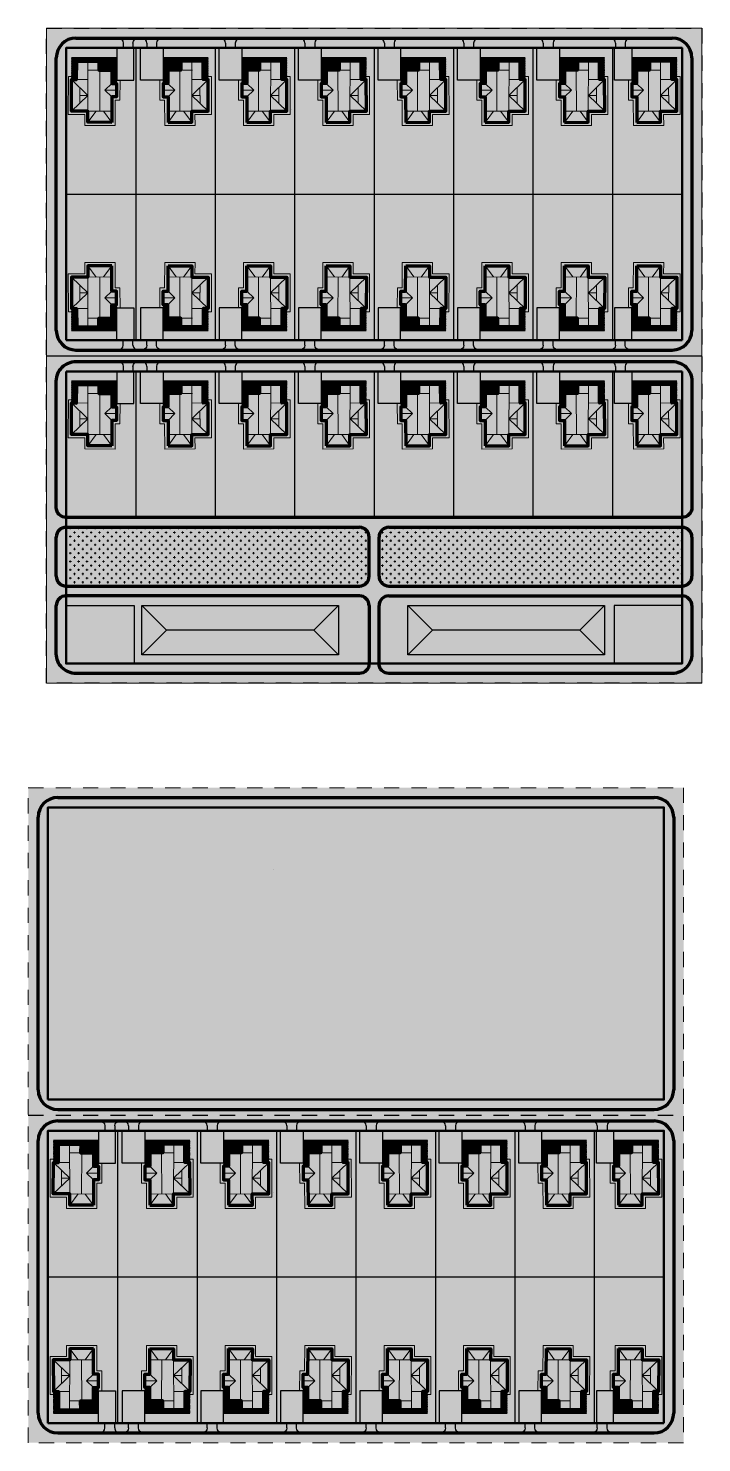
# Model space of a CAD drawing. Header units: millimetres. Extents: x 316796 to 1578935, y 255366 to 829766.
# Drawn here: x 971990 to 1138068, y 453808 to 802763 of the extents above; entities that cross this region are included whole.
import ezdxf

# ---------------------------------------------------------------- set-up
doc = ezdxf.new("R2010")
doc.units = ezdxf.units.MM
doc.linetypes.add('CONTINUA', pattern=[0])
doc.linetypes.add('JIS_02_0.7', pattern=[1.35, 0.75, -0.6])
doc.layers.add('dwgmodels.com', color=250, linetype='Continuous')
doc.layers.add('hatch', color=7, linetype='Continuous')
for name, color, linetype, lineweight in [('hatch2', 251, 'Continuous', 5), ('plan', 7, 'Continuous', 20), ('road', 7, 'Continuous', 35)]:
    doc.layers.add(name, color=color, linetype=linetype, lineweight=lineweight)
pattern_1 = [(0, (-44147072.1, -26776098.5), (1026.106055, 1026.106055), [513.053027, -1539.159082]), (90, (-44146815.6, -26776355), (-1026.106055, 1026.106055), [513.053027, -1539.159082])]
pattern_2 = [(0, (302240.929, 173382.312), (0, 5.643583302), [4.10442422, -1.539159082]), (90, (302240.929, 173382.312), (-5.643583302, 3e-16), [4.10442422, -1.539159082])]

# ---------------------------------------------------------------- blocks, each defined once
blk = doc.blocks.new('4a')
at = {"lineweight": 30}
h = blk.add_hatch(color=3, dxfattribs=at)
h.dxf.hatch_style = 1
h.set_gradient(color1=(127, 63, 0), color2=(255, 204, 153), rotation=174, centered=1, tint=1)
h.paths.add_polyline_path([(41698471, 622995), (41695000, 624041), (41693829, 620153), (41695267, 617558), (41692635, 616189), (41691383, 612034), (41694854, 610988)])
h.paths.add_polyline_path([(41702796, 624491), (41699555, 625468), (41698782, 622902), (41702009, 621930)])
h.paths.add_polyline_path([(41693799, 611306), (41691383, 612034), (41690401, 608773)])
h = blk.add_hatch(color=3, dxfattribs=at)
h.dxf.hatch_style = 1
h.set_gradient(color1=(127, 63, 0), color2=(255, 204, 153), rotation=174, centered=1, tint=1)
h.paths.add_polyline_path([(41702009, 621930), (41698471, 622995), (41694854, 610988), (41698325, 609943)])
h.paths.add_polyline_path([(41706037, 623515), (41702796, 624491), (41701151, 619138), (41704422, 618153)])
h.paths.add_polyline_path([(41705906, 617706), (41702802, 616104), (41701422, 611524), (41703132, 608495)])
h.paths.add_polyline_path([(41698325, 609943), (41695910, 610670), (41697343, 606682)])
h = blk.add_hatch(color=3, dxfattribs=at)
h.dxf.hatch_style = 1
h.set_gradient(color1=(127, 63, 0), color2=(255, 204, 153), rotation=200, centered=1, tint=1)
h.paths.add_polyline_path([(41695267, 617558), (41691796, 618604), (41691199, 616622), (41692635, 616189)])
h.paths.add_polyline_path([(41702115, 613824), (41699759, 614534), (41699732, 614520), (41701422, 611524)])
h.paths.add_polyline_path([(41699732, 614520), (41698325, 609943), (41703132, 608495)])
h.paths.add_polyline_path([(41695910, 610670), (41693799, 611306), (41690401, 608773), (41697343, 606682)])
h = blk.add_hatch(color=3, dxfattribs=at)
h.dxf.hatch_style = 1
h.set_gradient(color1=(127, 63, 0), color2=(255, 204, 153), rotation=200, centered=1, tint=1)
h.paths.add_polyline_path([(41705906, 617706), (41701151, 619138), (41699738, 614540), (41699759, 614534)])
h.paths.add_polyline_path([(41693829, 620153), (41692393, 620586), (41691796, 618604), (41695267, 617558)])
h.paths.add_polyline_path([(41702802, 616104), (41699759, 614534), (41702115, 613824)])
blk = doc.blocks.new('3a')
h = blk.add_hatch(color=253)
h.dxf.hatch_style = 1
h.paths.add_polyline_path([(55441706, 33815475), (55435706, 33815475, -0.4142136), (55437206, 33813975), (55437206, 33812475), (55440206, 33812475), (55440206, 33813975, -0.4142136)])
h.paths.add_polyline_path([(55442650, 33802630), (55442641, 33806690), (55446591, 33806699), (55446585, 33809379), (55455355, 33809398), (55455367, 33803798), (55456917, 33803802), (55456943, 33792182), (55451923, 33792171), (55451931, 33788766), (55442681, 33788745), (55442664, 33796490), (55441164, 33796486), (55441150, 33802629), (55435264, 33802629), (55435264, 33812475), (55442175, 33812475), (55442175, 33802629)])
h.paths.add_polyline_path([(55443670, 33805700), (55447620, 33805709), (55447614, 33808389), (55454384, 33808404), (55454396, 33802804), (55455946, 33802808), (55455968, 33793188), (55450948, 33793177), (55450956, 33789772), (55443706, 33789755), (55443688, 33797500), (55442188, 33797497), (55442179, 33801637), (55443679, 33801640)], flags=16)
h.paths.add_polyline_path([(55450964, 33797987), (55450986, 33797987), (55453441, 33800373), (55453452, 33795590), (55450964, 33797965)], flags=0)
at = {"lineweight": 30, "true_color": 0xf0f0f0}
h = blk.add_hatch(color=7, dxfattribs=at)
h.dxf.hatch_style = 1
h.paths.add_polyline_path([(55456917, 33803802), (55455367, 33803798), (55455355, 33809398), (55446585, 33809379), (55446591, 33806699), (55442641, 33806690), (55442650, 33802630), (55441150, 33802626), (55441164, 33796486), (55442664, 33796490), (55442681, 33788745), (55451931, 33788766), (55451923, 33792171), (55456943, 33792182)])
at = {"layer": 'hatch2'}
h = blk.add_hatch(dxfattribs=at)
h.set_pattern_fill('AR-HBONE', color=35, scale=1.5, angle=269.89152, style=0)
h.set_pattern_definition([(314.891519, (15728854.7, 21093657.18), (215.5257606, -0.40806626), [457.2, -152.4]), (44.891519, (15728962.26, 21093549.21), (215.5257606, -0.40806626), [457.2, -152.4])])
h.paths.add_polyline_path([(55447613, 33808386), (55454383, 33808401), (55454395, 33802801), (55455946, 33802805), (55455946, 33809472), (55442179, 33809475), (55442178, 33801634), (55443678, 33801637), (55443669, 33805697), (55447619, 33805706)])
for p, q in [((55437206, 33813975), (55437206, 33812475)), ((55440206, 33813975), (55440206, 33812475))]:
    blk.add_line(p, q)
at = {"lineweight": 0}
for p, q in [((55444515, 33807902), (55443665, 33807900)), ((55443665, 33807900), (55443670, 33805700)), ((55444515, 33807602), (55443665, 33807600)), ((55444516, 33807302), (55443666, 33807300)), ((55444517, 33807002), (55443667, 33807000)), ((55446617, 33806707), (55443667, 33806700)), ((55444515, 33807902), (55444520, 33805702)), ((55444817, 33806703), (55444820, 33805703)), ((55445117, 33806704), (55445120, 33805704)), ((55445417, 33806704), (55445420, 33805704)), ((55445717, 33806705), (55445720, 33805705)), ((55446017, 33806706), (55446020, 33805706)), ((55446317, 33806706), (55446320, 33805706)), ((55447614, 33808389), (55446614, 33808387)), ((55446614, 33808387), (55446617, 33806707))]:
    blk.add_line(p, q, dxfattribs=at)
at = {"color": 3, "lineweight": 30}
for p, q in [((55455952, 33799998), (55455953, 33799998)), ((55455957, 33797998), (55455957, 33797998)), ((55455961, 33795998), (55455962, 33795998))]:
    blk.add_line(p, q, dxfattribs=at)
blk.add_lwpolyline([(55442175, 33802629), (55435264, 33802629), (55435264, 33812475), (55442175, 33812475)], close=True)
at = {"lineweight": 0}
blk.add_lwpolyline([(55442681, 33788745), (55451931, 33788766), (55451923, 33792171), (55456943, 33792182), (55456917, 33803802), (55455367, 33803798), (55455355, 33809398), (55446585, 33809379), (55446591, 33806699), (55442641, 33806690), (55442650, 33802630), (55441150, 33802626), (55441164, 33796486), (55442664, 33796490)], close=True, dxfattribs=at)
at = {"lineweight": 70}
blk.add_lwpolyline([(55443706, 33789755), (55450956, 33789772), (55450948, 33793177), (55455968, 33793188), (55455946, 33802808), (55454396, 33802804), (55454384, 33808404), (55447614, 33808389), (55447620, 33805709), (55443670, 33805700), (55443679, 33801640), (55442179, 33801637), (55442188, 33797497), (55443688, 33797500), (55443706, 33789755)], dxfattribs=at)
for centre, start, end in [((55435706, 33813975), 0, 90), ((55441706, 33813975), 90, 180)]:
    blk.add_arc(centre, 1500, start, end)
at = {"layer": 'plan', "ltscale": 0.5}
for p, q in [((55443670, 33805700), (55451112, 33805717)), ((55447323, 33793168), (55447295, 33805708)), ((55450999, 33808397), (55450948, 33793177)), ((55443679, 33801640), (55445809, 33799575)), ((55455946, 33802808), (55450926, 33802797)), ((55450964, 33797965), (55455946, 33802808)), ((55453441, 33800373), (55453452, 33795590)), ((55442184, 33799567), (55445809, 33799575)), ((55443688, 33797500), (55445809, 33799575)), ((55453447, 33797992), (55450937, 33797987)), ((55450964, 33797965), (55455968, 33793188)), ((55443698, 33793160), (55450948, 33793177)), ((55443706, 33789755), (55446221, 33793166)), ((55450956, 33789772), (55448425, 33793171))]:
    blk.add_line(p, q, dxfattribs=at)
at = {"layer": 'road'}
for p, q in [((55442179, 33809475), (55455942, 33809475)), ((55454862, 33808402), (55454012, 33808403))]:
    blk.add_line(p, q, dxfattribs=at)
at = {"color": 3, "lineweight": 30, "rotation": 16.8915190156027}
blk.add_blockref('4a', (15728855, 21093660), dxfattribs=at)
blk = doc.blocks.new('7a')
h = blk.add_hatch(color=253)
h.dxf.hatch_style = 1
edge = h.paths.add_edge_path()
edge.add_line((55536744, 33815475), (55530744, 33815475))
edge.add_arc((55530744, 33813975), 1500, 0, 90, ccw=False)
edge.add_line((55532244, 33813975), (55532244, 33812475))
edge.add_line((55532244, 33812475), (55535244, 33812475))
edge.add_line((55535244, 33812475), (55535244, 33813975))
edge.add_arc((55536744, 33813975), 1500, 90, 180, ccw=False)
h.paths.add_polyline_path([(55537687, 33802630), (55537678, 33806690), (55541628, 33806699), (55541622, 33809379), (55550392, 33809398), (55550405, 33803798), (55551955, 33803802), (55551981, 33792182), (55546961, 33792171), (55546969, 33788766), (55537719, 33788745), (55537701, 33796490), (55536201, 33796486), (55536187, 33802629), (55532004, 33802629), (55532004, 33812475), (55537213, 33812475), (55537213, 33802629)])
h.paths.add_polyline_path([(55538707, 33805700), (55542657, 33805709), (55542651, 33808389), (55549421, 33808404), (55549434, 33802804), (55550984, 33802808), (55551006, 33793188), (55545986, 33793177), (55545993, 33789772), (55538743, 33789755), (55538726, 33797500), (55537226, 33797497), (55537217, 33801637), (55538717, 33801640)], flags=16)
h.paths.add_polyline_path([(55546002, 33797987), (55546024, 33797987), (55548479, 33800373), (55548490, 33795590), (55546002, 33797965)], flags=0)
at = {"lineweight": 30, "true_color": 0xf0f0f0}
h = blk.add_hatch(color=7, dxfattribs=at)
h.dxf.hatch_style = 1
h.paths.add_polyline_path([(55551955, 33803802), (55550405, 33803798), (55550392, 33809398), (55541622, 33809379), (55541628, 33806699), (55537678, 33806690), (55537687, 33802630), (55536187, 33802626), (55536201, 33796486), (55537701, 33796490), (55537719, 33788745), (55546969, 33788766), (55546961, 33792171), (55551981, 33792182)])
at = {"layer": 'hatch2'}
h = blk.add_hatch(dxfattribs=at)
h.set_pattern_fill('AR-HBONE', color=35, scale=1.5, angle=269.89152, style=0)
h.set_pattern_definition([(314.891519, (15823892.42, 21093657.18), (215.5257606, -0.40806626), [457.2, -152.4]), (44.891519, (15823999.98, 21093549.21), (215.5257606, -0.40806626), [457.2, -152.4])])
h.paths.add_polyline_path([(55542651, 33808386), (55549421, 33808401), (55549433, 33802801), (55550984, 33802805), (55550984, 33809472), (55537217, 33809475), (55537216, 33801634), (55538716, 33801637), (55538707, 33805697), (55542657, 33805706)])
for p, q in [((55532244, 33813975), (55532244, 33812475)), ((55535244, 33813975), (55535244, 33812475))]:
    blk.add_line(p, q)
at = {"lineweight": 0}
for p, q in [((55539553, 33807902), (55538703, 33807900)), ((55538703, 33807900), (55538707, 33805700)), ((55539553, 33807602), (55538703, 33807600)), ((55539554, 33807302), (55538704, 33807300)), ((55539555, 33807002), (55538705, 33807000)), ((55541655, 33806707), (55538705, 33806700)), ((55539553, 33807902), (55539557, 33805702)), ((55539855, 33806703), (55539857, 33805703)), ((55540155, 33806704), (55540157, 33805704)), ((55540455, 33806704), (55540457, 33805704)), ((55540755, 33806705), (55540757, 33805705)), ((55541055, 33806706), (55541057, 33805706)), ((55541355, 33806706), (55541357, 33805706)), ((55542651, 33808389), (55541651, 33808387)), ((55541651, 33808387), (55541655, 33806707))]:
    blk.add_line(p, q, dxfattribs=at)
at = {"color": 3, "lineweight": 30}
for p, q in [((55550990, 33799998), (55550990, 33799998)), ((55550995, 33797998), (55550995, 33797998)), ((55550999, 33795998), (55550999, 33795998))]:
    blk.add_line(p, q, dxfattribs=at)
blk.add_lwpolyline([(55537213, 33802629), (55532004, 33802629), (55532004, 33812475), (55537213, 33812475)], close=True)
at = {"lineweight": 0}
blk.add_lwpolyline([(55537719, 33788745), (55546969, 33788766), (55546961, 33792171), (55551981, 33792182), (55551955, 33803802), (55550405, 33803798), (55550392, 33809398), (55541622, 33809379), (55541628, 33806699), (55537678, 33806690), (55537687, 33802630), (55536187, 33802626), (55536201, 33796486), (55537701, 33796490)], close=True, dxfattribs=at)
at = {"lineweight": 70}
blk.add_lwpolyline([(55538743, 33789755), (55545993, 33789772), (55545986, 33793177), (55551006, 33793188), (55550984, 33802808), (55549434, 33802804), (55549421, 33808404), (55542651, 33808389), (55542657, 33805709), (55538707, 33805700), (55538717, 33801640), (55537217, 33801637), (55537226, 33797497), (55538726, 33797500), (55538743, 33789755)], dxfattribs=at)
for centre, start, end in [((55530744, 33813975), 0, 90), ((55536744, 33813975), 90, 180)]:
    blk.add_arc(centre, 1500, start, end)
at = {"layer": 'plan', "ltscale": 0.5}
for p, q in [((55538707, 33805700), (55546149, 33805717)), ((55542361, 33793168), (55542332, 33805708)), ((55546036, 33808397), (55545986, 33793177)), ((55538717, 33801640), (55540846, 33799575)), ((55550984, 33802808), (55545964, 33802797)), ((55546002, 33797965), (55550984, 33802808)), ((55548479, 33800373), (55548490, 33795590)), ((55537221, 33799567), (55540846, 33799575)), ((55538726, 33797500), (55540846, 33799575)), ((55548485, 33797992), (55545975, 33797987)), ((55546002, 33797965), (55551006, 33793188)), ((55538736, 33793160), (55545986, 33793177)), ((55538743, 33789755), (55541258, 33793166)), ((55545993, 33789772), (55543463, 33793171))]:
    blk.add_line(p, q, dxfattribs=at)
at = {"layer": 'road'}
for p, q in [((55537217, 33809475), (55550980, 33809475)), ((55549900, 33808402), (55549050, 33808403))]:
    blk.add_line(p, q, dxfattribs=at)
at = {"color": 3, "lineweight": 30, "rotation": 16.8915190156027}
blk.add_blockref('4a', (15823893, 21093660), dxfattribs=at)
blk = doc.blocks.new('1a')
at = {"lineweight": 30}
h = blk.add_hatch(color=3, dxfattribs=at)
h.dxf.hatch_style = 1
h.set_gradient(color1=(127, 63, 0), color2=(255, 204, 153), rotation=200, centered=1, tint=1)
h.paths.add_polyline_path([(55787687, 33799061), (55780187, 33791561), (55780187, 33746561), (55787687, 33739061)])
h.paths.add_polyline_path([(55787687, 33799061), (55772687, 33799061), (55780187, 33791561)])
h.paths.add_polyline_path([(55780187, 33791561), (55772687, 33799061), (55772687, 33739061), (55780187, 33746561)])
h.paths.add_polyline_path([(55780187, 33746561), (55772687, 33739061), (55787687, 33739061)])
for p, q in [((55772687, 33799061), (55780187, 33791561)), ((55787687, 33799061), (55780187, 33791561)), ((55780187, 33791561), (55780187, 33746561)), ((55772687, 33739061), (55780187, 33746561)), ((55787687, 33739061), (55780187, 33746561))]:
    blk.add_line(p, q)
blk.add_lwpolyline([(55787687, 33799061), (55787687, 33739061), (55772687, 33739061), (55772687, 33799061)], close=True, dxfattribs=at)

msp = doc.modelspace()

# ---------------------------------------------------------------- hatches: boundary and pattern name
for points in [[(1138068, 802763), (976477, 802763), (976477, 641171), (1138068, 641171)], [(1133581, 615399), (971990, 615399), (971990, 453808), (1133581, 453808)]]:
    msp.add_hatch(color=253).paths.add_polyline_path(points)
at = {"lineweight": 30}
h = msp.add_hatch(color=11, dxfattribs=at)
h.dxf.hatch_style = 1
h.paths.add_polyline_path([(1135645, 728229), (1135645, 795491, 0.4142136), (1130797, 800339), (983749, 800339, 0.4142136), (978901, 795491), (978901, 728229, 0.4142136), (983749, 723381), (1130797, 723381, 0.4142135)])
h.paths.add_polyline_path([(1133221, 725805), (1133221, 797915), (981325, 797915), (981325, 725805)], flags=16)
at = {"lineweight": 9}
h = msp.add_hatch(dxfattribs=at)
h.set_pattern_fill('CROSS', color=104, scale=161.591505, style=0)
h.set_pattern_definition([(0, (-43863102.3, -26701400.2), (1026.106055, 1026.106055), [513.053027, -1539.159082]), (90, (-43862845.8, -26701656.7), (-1026.106055, 1026.106055), [513.053027, -1539.159082])])
h.paths.add_polyline_path([(998494, 797915), (981325, 797915), (981325, 761860), (998494, 761860)])
h.paths.add_polyline_path([(1018087, 797915), (998494, 797915), (998494, 761860), (1018087, 761860)])
h.paths.add_polyline_path([(1018087, 761860), (998494, 761860), (998494, 725805), (1018087, 725805)])
h.paths.add_polyline_path([(998494, 761860), (981325, 761860), (981325, 725805), (998494, 725805)])
h.paths.add_polyline_path([(1037680, 761860), (1018087, 761860), (1018087, 725805), (1037680, 725805)])
h.paths.add_polyline_path([(1037680, 797915), (1018087, 797915), (1018087, 761860), (1037680, 761860)])
h.paths.add_polyline_path([(1057273, 797915), (1037680, 797915), (1037680, 761860), (1057273, 761860)])
h.paths.add_polyline_path([(1057273, 761860), (1037680, 761860), (1037680, 725805), (1057273, 725805)])
h.paths.add_polyline_path([(1076866, 797915), (1057273, 797915), (1057273, 761860), (1076866, 761860)])
h.paths.add_polyline_path([(1076866, 761860), (1057273, 761860), (1057273, 725805), (1076866, 725805)])
h.paths.add_polyline_path([(1096459, 797915), (1076866, 797915), (1076866, 761860), (1096459, 761860)])
h.paths.add_polyline_path([(1096459, 761860), (1076866, 761860), (1076866, 725805), (1096459, 725805)])
h.paths.add_polyline_path([(1116052, 797915), (1096459, 797915), (1096459, 761860), (1116052, 761860)])
h.paths.add_polyline_path([(1116052, 761860), (1096459, 761860), (1096459, 725805), (1116052, 725805)])
h.paths.add_polyline_path([(1133221, 797915), (1116052, 797915), (1116052, 761860), (1133221, 761860)])
h.paths.add_polyline_path([(1133221, 761860), (1116052, 761860), (1116052, 725805), (1133221, 725805)])
at = {"lineweight": 30}
h = msp.add_hatch(color=11, dxfattribs=at)
h.dxf.hatch_style = 1
h.paths.add_polyline_path([(981325, 718129), (1133221, 718129), (1133221, 682074, 0.4142136), (1135645, 684498), (1135645, 715705, 0.4142136), (1130797, 720553), (983749, 720553, 0.4142136), (978901, 715705), (978901, 684498, 0.4142136), (981325, 682074)])
h.paths.add_polyline_path([(981325, 679650, 0.4142136), (978901, 677226), (978901, 667589, 0.4142136), (981325, 665165)])
h.paths.add_polyline_path([(981325, 662741, 0.4142136), (978901, 660317), (981325, 660317)])
h.paths.add_polyline_path([(981325, 660317), (978901, 660317), (978901, 648443, 0.4142136), (983749, 643595), (998060, 643595), (998060, 646019), (981325, 646019)])
h.paths.add_polyline_path([(1056061, 646019), (998060, 646019), (998060, 643595), (1053637, 643595, 0.4142136)])
h.paths.add_polyline_path([(1116485, 646019), (1058485, 646019, 0.4142136), (1060908, 643595), (1116485, 643595)])
h.paths.add_polyline_path([(1135645, 648443), (1135645, 660317), (1133221, 660317), (1133221, 646019), (1116485, 646019), (1116485, 643595), (1130797, 643595, 0.4142136)])
h.paths.add_polyline_path([(1133221, 662741), (1133221, 660317), (1135645, 660317, 0.4142136)])
h.paths.add_polyline_path([(1135645, 677226, 0.4142136), (1133221, 679650), (1133221, 665165, 0.4142136), (1135645, 667589)])
at = {"lineweight": 9}
h = msp.add_hatch(dxfattribs=at)
h.set_pattern_fill('CROSS', color=104, scale=161.591505, style=0)
h.set_pattern_definition(pattern_1)
h.paths.add_polyline_path([(998494, 718129), (981325, 718129), (981325, 682074), (998494, 682074)])
h.paths.add_polyline_path([(1018087, 718129), (998494, 718129), (998494, 682074), (1018087, 682074)])
h.paths.add_polyline_path([(1037680, 718129), (1018087, 718129), (1018087, 682074), (1037680, 682074)])
h.paths.add_polyline_path([(1057273, 718129), (1037680, 718129), (1037680, 682074), (1057273, 682074)])
h.paths.add_polyline_path([(1076866, 718129), (1057273, 718129), (1057273, 682074), (1076866, 682074)])
h.paths.add_polyline_path([(1096459, 718129), (1076866, 718129), (1076866, 682074), (1096459, 682074)])
h.paths.add_polyline_path([(1116052, 718129), (1096459, 718129), (1096459, 682074), (1116052, 682074)])
h.paths.add_polyline_path([(1133221, 718129), (1116052, 718129), (1116052, 682074), (1133221, 682074)])
h = msp.add_hatch(dxfattribs=at)
h.set_pattern_fill('CROSS', color=104, scale=161.591505, style=0)
h.set_pattern_definition(pattern_1)
h.paths.add_polyline_path([(1056061, 677226, 0.4142136), (1053637, 679650), (981325, 679650), (981325, 665165), (1053637, 665165, 0.4142136), (1056061, 667589)])
h = msp.add_hatch(dxfattribs=at)
h.set_pattern_fill('CROSS', color=104, scale=161.591505, style=0)
h.set_pattern_definition(pattern_1)
h.paths.add_polyline_path([(1133221, 679650), (1060908, 679650, 0.4142136), (1058485, 677226), (1058485, 667589, 0.4142136), (1060908, 665165), (1133221, 665165)])
h = msp.add_hatch(dxfattribs=at)
h.set_pattern_fill('CROSS', color=104, scale=161.591505, style=0)
h.set_pattern_definition(pattern_1)
h.paths.add_polyline_path([(1058485, 646019), (1116485, 646019), (1116485, 660317), (1133221, 660317), (1133221, 662741), (1060908, 662741, 0.4142136), (1058485, 660317)])
h.paths.add_polyline_path([(1065624, 660317), (1065624, 648198), (1114102, 648198), (1114102, 660317)], flags=17)
h.paths.add_polyline_path([(1056061, 660317, 0.4142136), (1053637, 662741), (981325, 662741), (981325, 660317), (998060, 660317), (998060, 646019), (1056061, 646019)])
h.paths.add_polyline_path([(1048465, 648198), (999987, 648198), (999987, 660317), (1048465, 660317)], flags=16)
at = {"lineweight": 30}
h = msp.add_hatch(color=11, dxfattribs=at)
h.dxf.hatch_style = 1
h.paths.add_polyline_path([(998060, 660317), (981325, 660317), (981325, 646019), (998060, 646019)])
h.paths.add_polyline_path([(1116485, 646019), (1133221, 646019), (1133221, 660317), (1116485, 660317)])
h = msp.add_hatch(color=11, dxfattribs=at)
h.dxf.hatch_style = 1
h.paths.add_polyline_path([(1131158, 540865), (1131158, 608127, 0.4142131), (1126310, 612975), (979262, 612975, 0.4142136), (974414, 608127), (974414, 540865, 0.4142136), (979262, 536017), (1126310, 536017, 0.414214)])
h.paths.add_polyline_path([(1128734, 538441), (1128734, 610551), (976838, 610551), (976838, 538441)], flags=16)
h = msp.add_hatch()
h.set_pattern_fill('ANGLE', color=256, scale=0.807958)
h.set_pattern_definition(pattern_2)
h.paths.add_polyline_path([(976838, 538441), (976838, 610551), (1128734, 610551), (1128734, 538441)])
h = msp.add_hatch(color=11, dxfattribs=at)
h.dxf.hatch_style = 1
h.paths.add_polyline_path([(1126310, 533189), (979262, 533189, 0.4142136), (974414, 528342), (974414, 461079, 0.4142131), (979262, 456231), (1126310, 456231, 0.4142136), (1131158, 461079), (1131158, 528342, 0.4142136)])
h.paths.add_polyline_path([(1128734, 458655), (1128734, 530766), (976838, 530766), (976838, 458655)], flags=16)
at = {"lineweight": 9}
h = msp.add_hatch(dxfattribs=at)
h.set_pattern_fill('CROSS', color=104, scale=161.591505, style=0)
h.set_pattern_definition([(5e-12, (-43867589.3, -26968549.7), (1026.106055, 1026.106055), [513.053027, -1539.159082]), (90, (-43867332.8, -26968806.2), (-1026.106055, 1026.106055), [513.053027, -1539.159082])])
h.paths.add_polyline_path([(994007, 530766), (976838, 530766), (976838, 494710), (994007, 494710)])
h.paths.add_polyline_path([(1013600, 530766), (994007, 530766), (994007, 494710), (1013600, 494710)])
h.paths.add_polyline_path([(1013600, 494710), (994007, 494710), (994007, 458655), (1013600, 458655)])
h.paths.add_polyline_path([(994007, 494710), (976838, 494710), (976838, 458655), (994007, 458655)])
h.paths.add_polyline_path([(1033193, 494710), (1013600, 494710), (1013600, 458655), (1033193, 458655)])
h.paths.add_polyline_path([(1033193, 530766), (1013600, 530766), (1013600, 494710), (1033193, 494710)])
h.paths.add_polyline_path([(1052786, 530766), (1033193, 530766), (1033193, 494710), (1052786, 494710)])
h.paths.add_polyline_path([(1052786, 494710), (1033193, 494710), (1033193, 458655), (1052786, 458655)])
h.paths.add_polyline_path([(1072379, 530766), (1052786, 530766), (1052786, 494710), (1072379, 494710)])
h.paths.add_polyline_path([(1072379, 494710), (1052786, 494710), (1052786, 458655), (1072379, 458655)])
h.paths.add_polyline_path([(1091972, 530766), (1072379, 530766), (1072379, 494710), (1091972, 494710)])
h.paths.add_polyline_path([(1091972, 494710), (1072379, 494710), (1072379, 458655), (1091972, 458655)])
h.paths.add_polyline_path([(1111565, 530766), (1091972, 530766), (1091972, 494710), (1111565, 494710)])
h.paths.add_polyline_path([(1111565, 494710), (1091972, 494710), (1091972, 458655), (1111565, 458655)])
h.paths.add_polyline_path([(1128734, 530766), (1111565, 530766), (1111565, 494710), (1128734, 494710)])
h.paths.add_polyline_path([(1128734, 494710), (1111565, 494710), (1111565, 458655), (1128734, 458655)])
at = {"layer": 'dwgmodels.com', "true_color": 0xc7c8ca}
h = msp.add_hatch(dxfattribs=at)
h.set_pattern_fill('ANGLE', color=9, scale=0.807958)
h.set_pattern_definition(pattern_2)
edge = h.paths.add_edge_path()
edge.add_line((976838, 538441), (976838, 610551))
edge.add_line((976838, 610551), (1128734, 610551))
edge.add_line((1128734, 610551), (1128734, 538441))
at = {"layer": 'hatch'}
h = msp.add_hatch(color=256, dxfattribs=at)
h.dxf.hatch_style = 1
h.set_gradient(color1=(208, 184, 159), color2=(208, 184, 159), one_color=1, tint=0.72, name='HEMISPHERICAL')
h.paths.add_polyline_path([(998494, 797915), (981325, 797915), (981325, 761860), (998494, 761860)])
h.paths.add_polyline_path([(1018087, 797915), (998494, 797915), (998494, 761860), (1018087, 761860)])
h.paths.add_polyline_path([(1018087, 761860), (998494, 761860), (998494, 725805), (1018087, 725805)])
h.paths.add_polyline_path([(998494, 761860), (981325, 761860), (981325, 725805), (998494, 725805)])
h.paths.add_polyline_path([(1037680, 761860), (1018087, 761860), (1018087, 725805), (1037680, 725805)])
h.paths.add_polyline_path([(1037680, 797915), (1018087, 797915), (1018087, 761860), (1037680, 761860)])
h.paths.add_polyline_path([(1057273, 797915), (1037680, 797915), (1037680, 761860), (1057273, 761860)])
h.paths.add_polyline_path([(1057273, 761860), (1037680, 761860), (1037680, 725805), (1057273, 725805)])
h.paths.add_polyline_path([(1076866, 797915), (1057273, 797915), (1057273, 761860), (1076866, 761860)])
h.paths.add_polyline_path([(1076866, 761860), (1057273, 761860), (1057273, 725805), (1076866, 725805)])
h.paths.add_polyline_path([(1096459, 797915), (1076866, 797915), (1076866, 761860), (1096459, 761860)])
h.paths.add_polyline_path([(1096459, 761860), (1076866, 761860), (1076866, 725805), (1096459, 725805)])
h.paths.add_polyline_path([(1116052, 797915), (1096459, 797915), (1096459, 761860), (1116052, 761860)])
h.paths.add_polyline_path([(1116052, 761860), (1096459, 761860), (1096459, 725805), (1116052, 725805)])
h.paths.add_polyline_path([(1133221, 797915), (1116052, 797915), (1116052, 761860), (1133221, 761860)])
h.paths.add_polyline_path([(1133221, 761860), (1116052, 761860), (1116052, 725805), (1133221, 725805)])
h = msp.add_hatch(color=256, dxfattribs=at)
h.dxf.hatch_style = 1
h.set_gradient(color1=(208, 184, 159), color2=(208, 184, 159), one_color=1, tint=0.72, name='HEMISPHERICAL')
h.paths.add_polyline_path([(998494, 718129), (981325, 718129), (981325, 682074), (998494, 682074)])
h.paths.add_polyline_path([(1018087, 718129), (998494, 718129), (998494, 682074), (1018087, 682074)])
h.paths.add_polyline_path([(1037680, 718129), (1018087, 718129), (1018087, 682074), (1037680, 682074)])
h.paths.add_polyline_path([(1057273, 718129), (1037680, 718129), (1037680, 682074), (1057273, 682074)])
h.paths.add_polyline_path([(1076866, 718129), (1057273, 718129), (1057273, 682074), (1076866, 682074)])
h.paths.add_polyline_path([(1096459, 718129), (1076866, 718129), (1076866, 682074), (1096459, 682074)])
h.paths.add_polyline_path([(1116052, 718129), (1096459, 718129), (1096459, 682074), (1116052, 682074)])
h.paths.add_polyline_path([(1133221, 718129), (1116052, 718129), (1116052, 682074), (1133221, 682074)])
h = msp.add_hatch(color=256, dxfattribs=at)
h.dxf.hatch_style = 1
h.set_gradient(color1=(208, 184, 159), color2=(208, 184, 159), one_color=1, tint=0.72, name='HEMISPHERICAL')
h.paths.add_polyline_path([(981325, 679650), (981325, 665165), (1053637, 665165, 0.4142136), (1056061, 667589), (1056061, 677226, 0.4142136), (1053637, 679650)])
h = msp.add_hatch(color=256, dxfattribs=at)
h.dxf.hatch_style = 1
h.set_gradient(color1=(208, 184, 159), color2=(208, 184, 159), one_color=1, tint=0.72, name='HEMISPHERICAL')
h.paths.add_polyline_path([(1133221, 665165), (1133221, 679650), (1060908, 679650, 0.4142136), (1058485, 677226), (1058485, 667589, 0.4142136), (1060908, 665165)])
h = msp.add_hatch(color=256, dxfattribs=at)
h.dxf.hatch_style = 1
h.set_gradient(color1=(208, 184, 159), color2=(208, 184, 159), one_color=1, tint=0.72, name='HEMISPHERICAL')
h.paths.add_polyline_path([(1058485, 646019), (1116485, 646019), (1116485, 660317), (1133221, 660317), (1133221, 662741), (1060908, 662741, 0.4142136), (1058485, 660317)])
h.paths.add_polyline_path([(1065624, 660317), (1065624, 648198), (1114102, 648198), (1114102, 660317)], flags=17)
h.paths.add_polyline_path([(1056061, 660317, 0.4142136), (1053637, 662741), (981325, 662741), (981325, 660317), (998060, 660317), (998060, 646019), (1056061, 646019)])
h.paths.add_polyline_path([(1048465, 648198), (999987, 648198), (999987, 660317), (1048465, 660317)], flags=16)
h = msp.add_hatch(color=256, dxfattribs=at)
h.dxf.hatch_style = 1
h.set_gradient(color1=(208, 184, 159), color2=(208, 184, 159), one_color=1, tint=0.72, name='HEMISPHERICAL')
h.paths.add_polyline_path([(994007, 530766), (976838, 530766), (976838, 494710), (994007, 494710)])
h.paths.add_polyline_path([(1013600, 530766), (994007, 530766), (994007, 494710), (1013600, 494710)])
h.paths.add_polyline_path([(1013600, 494710), (994007, 494710), (994007, 458655), (1013600, 458655)])
h.paths.add_polyline_path([(994007, 494710), (976838, 494710), (976838, 458655), (994007, 458655)])
h.paths.add_polyline_path([(1033193, 494710), (1013600, 494710), (1013600, 458655), (1033193, 458655)])
h.paths.add_polyline_path([(1033193, 530766), (1013600, 530766), (1013600, 494710), (1033193, 494710)])
h.paths.add_polyline_path([(1052786, 530766), (1033193, 530766), (1033193, 494710), (1052786, 494710)])
h.paths.add_polyline_path([(1052786, 494710), (1033193, 494710), (1033193, 458655), (1052786, 458655)])
h.paths.add_polyline_path([(1072379, 530766), (1052786, 530766), (1052786, 494710), (1072379, 494710)])
h.paths.add_polyline_path([(1072379, 494710), (1052786, 494710), (1052786, 458655), (1072379, 458655)])
h.paths.add_polyline_path([(1091972, 530766), (1072379, 530766), (1072379, 494710), (1091972, 494710)])
h.paths.add_polyline_path([(1091972, 494710), (1072379, 494710), (1072379, 458655), (1091972, 458655)])
h.paths.add_polyline_path([(1111565, 530766), (1091972, 530766), (1091972, 494710), (1111565, 494710)])
h.paths.add_polyline_path([(1111565, 494710), (1091972, 494710), (1091972, 458655), (1111565, 458655)])
h.paths.add_polyline_path([(1128734, 530766), (1111565, 530766), (1111565, 494710), (1128734, 494710)])
h.paths.add_polyline_path([(1128734, 494710), (1111565, 494710), (1111565, 458655), (1128734, 458655)])

# ---------------------------------------------------------------- linework, layer by layer
at = {"lineweight": 70}
for p, q in [((983749, 800339), (1130797, 800339)), ((978901, 728229), (978901, 795491)), ((1135645, 795491), (1135645, 728229)), ((983749, 723381), (1130797, 723381)), ((981325, 679650), (1053637, 679650)), ((1056061, 667589), (1056061, 677226)), ((1058485, 667589), (1058485, 677226)), ((1060908, 679650), (1133221, 679650)), ((981325, 665165), (1053637, 665165)), ((1060908, 665165), (1133221, 665165)), ((1053637, 662741), (981325, 662741)), ((1060908, 662741), (1133221, 662741)), ((979262, 612975), (1126310, 612975)), ((974414, 540865), (974414, 608127)), ((1131158, 608127), (1131158, 540865)), ((979262, 536017), (1126310, 536017)), ((979262, 533189), (1126310, 533189)), ((974414, 461079), (974414, 528342)), ((1131158, 528342), (1131158, 461079)), ((979262, 456231), (1126310, 456231))]:
    msp.add_line(p, q, dxfattribs=at)
for p, q in [((1037680, 800339), (1057273, 800339)), ((998494, 797915), (998494, 725805)), ((1018087, 797915), (1018087, 725805)), ((1037680, 797915), (1037680, 725805)), ((1057273, 797915), (1057273, 725805)), ((1076866, 797915), (1076866, 725805)), ((1096459, 797915), (1096459, 725805)), ((1116052, 797915), (1116052, 725805)), ((981325, 761860), (1133221, 761860)), ((998494, 718129), (998494, 682074)), ((1018087, 718129), (1018087, 682074)), ((1037680, 718129), (1037680, 682074)), ((1057273, 718129), (1057273, 682074)), ((1076866, 718129), (1076866, 682074)), ((1096459, 718129), (1096459, 682074)), ((1116052, 718129), (1116052, 682074)), ((981325, 660317), (998060, 660317)), ((998060, 660317), (998060, 646019)), ((1133221, 660317), (1116485, 660317)), ((1116485, 660317), (1116485, 646019)), ((1033193, 612975), (1052786, 612975)), ((994007, 530766), (994007, 458655)), ((1013600, 530766), (1013600, 458655)), ((1033193, 533189), (1052786, 533189)), ((1033193, 530766), (1033193, 458655)), ((1052786, 530766), (1052786, 458655)), ((1072379, 530766), (1072379, 458655)), ((1091972, 530766), (1091972, 458655)), ((1111565, 530766), (1111565, 458655)), ((976838, 494710), (1128734, 494710))]:
    msp.add_line(p, q)
at = {"color": 251, "linetype": 'CONTINUA', "lineweight": 13}
for p, q in [((1037002, 782698), (1037003, 782698)), ((1032515, 595334), (1032516, 595334)), ((1032515, 515549), (1032516, 515549))]:
    msp.add_line(p, q, dxfattribs=at)
at = {"color": 1, "lineweight": 50, "ltscale": 5000}
for p, q in [((981325, 725805), (1133221, 725805)), ((981325, 718129), (1133221, 718129)), ((976838, 458655), (1128734, 458655))]:
    msp.add_line(p, q, dxfattribs=at)
at = {"color": 1}
msp.add_line((976477, 721967), (1138068, 721967), dxfattribs=at)
at = {"linetype": 'JIS_02_0.7', "ltscale": 5000}
for p, q in [((976477, 721967), (1138068, 721967)), ((971990, 534603), (1133581, 534603))]:
    msp.add_line(p, q, dxfattribs=at)
at = {"color": 1, "lineweight": 0}
msp.add_lwpolyline([(976477, 802763), (1138068, 802763), (1138068, 641171), (976477, 641171)], close=True, dxfattribs=at)
at = {"linetype": 'JIS_02_0.7', "ltscale": 5000}
msp.add_lwpolyline([(976477, 802763), (1138068, 802763), (1138068, 641171), (976477, 641171)], close=True, dxfattribs=at)
at = {"color": 1, "lineweight": 50, "ltscale": 5000}
for points in [[(981325, 725805), (981325, 797915), (1133221, 797915), (1133221, 725805)], [(981325, 718129), (981325, 646019), (1133221, 646019), (1133221, 718129)], [(976838, 458655), (976838, 530766), (1128734, 530766), (1128734, 458655)]]:
    msp.add_lwpolyline(points, dxfattribs=at)
at = {"lineweight": 70}
for points in [[(998494, 682074), (981325, 682074, -0.4142136), (978901, 684498), (978901, 715705, -0.4142136), (983749, 720553), (1130797, 720553, -0.4142136), (1135645, 715705), (1135645, 684498, -0.4142136), (1133221, 682074), (998494, 682074)], [(1056061, 660317), (1056061, 646019, -0.4142136), (1053637, 643595), (983749, 643595, -0.4142136), (978901, 648443), (978901, 660317)], [(1135645, 660317), (1135645, 648443, -0.4142136), (1130797, 643595), (1060908, 643595, -0.4142136), (1058485, 646019), (1058485, 660317)]]:
    msp.add_lwpolyline(points, format="xyb", dxfattribs=at)
for points in [[(978901, 667589), (978901, 677226)], [(1135645, 677226), (1135645, 667589)]]:
    msp.add_lwpolyline(points, dxfattribs=at)
at = {"lineweight": 30}
for points in [[(999987, 660317), (1048465, 660317), (1048465, 648198), (999987, 648198)], [(1065624, 660317), (1114102, 660317), (1114102, 648198), (1065624, 648198)]]:
    msp.add_lwpolyline(points, close=True, dxfattribs=at)
at = {"linetype": 'JIS_02_0.7', "lineweight": 0, "ltscale": 5000}
msp.add_lwpolyline([(971990, 615399), (1133581, 615399), (1133581, 453808), (971990, 453808)], close=True, dxfattribs=at)
at = {"color": 1, "lineweight": 50, "ltscale": 5000}
msp.add_lwpolyline([(976838, 538441), (976838, 610551), (1128734, 610551), (1128734, 538441)], close=True, dxfattribs=at)
at = {"lineweight": 70}
for centre, radius, start, end in [((983749, 795491), 4848, 90, 180), ((1130797, 795491), 4848, 0, 90), ((983749, 728229), 4848, 180, 270), ((1130797, 728229), 4848, 270, 0), ((981325, 677226), 2424, 90, 180), ((1053637, 677226), 2424, 0, 90), ((1060908, 677226), 2424, 90, 180), ((1133221, 677226), 2424, 0, 90), ((981325, 667589), 2424, 180, 270), ((1053637, 667589), 2424, 270, 0), ((1060908, 667589), 2424, 180, 270), ((1133221, 667589), 2424, 270, 0), ((981325, 660317), 2424, 90, 180), ((1053637, 660317), 2424, 0, 90), ((1060908, 660317), 2424, 90, 180), ((1133221, 660317), 2424, 0, 90), ((979262, 608127), 4848, 90, 180), ((1126310, 608127), 4848, 0, 90), ((979262, 540865), 4848, 180, 270), ((1126310, 540865), 4848, 270, 0), ((979262, 528342), 4848, 90, 180), ((1126310, 528342), 4848, 0, 90), ((979262, 461079), 4848, 180, 270), ((1126310, 461079), 4848, 270, 0)]:
    msp.add_arc(centre, radius, start, end, dxfattribs=at)

# ---------------------------------------------------------------- block references
at = {"yscale": 0.8079575235127491, "zscale": 0.8079575235127491}
for name, p, xscale in [('7a', (45865496, -26521128), -0.8079575235127491), ('3a', (-43789696, -26521128), 0.8079575235127491), ('3a', (-43770284, -26521128), 0.8079575235127491), ('3a', (-43750691, -26521128), 0.8079575235127491), ('3a', (-43731098, -26521128), 0.8079575235127491), ('3a', (-43711505, -26521128), 0.8079575235127491), ('3a', (-43691912, -26521128), 0.8079575235127491), ('7a', (-43750899, -26521128), 0.8079575235127491), ('7a', (45865496, -26600914), -0.8079575235127491), ('3a', (-43789696, -26600914), 0.8079575235127491), ('3a', (-43770284, -26600914), 0.8079575235127491), ('3a', (-43750691, -26600914), 0.8079575235127491), ('3a', (-43731098, -26600914), 0.8079575235127491), ('3a', (-43711505, -26600914), 0.8079575235127491), ('3a', (-43691912, -26600914), 0.8079575235127491), ('7a', (-43750899, -26600914), 0.8079575235127491), ('7a', (45861009, -26788278), -0.8079575235127491), ('3a', (-43794183, -26788278), 0.8079575235127491), ('3a', (-43774771, -26788278), 0.8079575235127491), ('3a', (-43755178, -26788278), 0.8079575235127491), ('3a', (-43735585, -26788278), 0.8079575235127491), ('3a', (-43715992, -26788278), 0.8079575235127491), ('3a', (-43696399, -26788278), 0.8079575235127491), ('7a', (-43755386, -26788278), 0.8079575235127491)]:
    msp.add_blockref(name, p, dxfattribs=dict(at, xscale=xscale))
for name, p, xscale, rotation in [('7a', (45865496, 28044848), 0.8079575235127491, 180), ('3a', (-43789696, 28044848), -0.8079575235127491, 180), ('3a', (-43770284, 28044848), -0.8079575235127491, 180), ('3a', (-43750691, 28044848), -0.8079575235127491, 180), ('3a', (-43731098, 28044848), -0.8079575235127491, 180), ('3a', (-43711505, 28044848), -0.8079575235127491, 180), ('3a', (-43691912, 28044848), -0.8079575235127491, 180), ('7a', (-43750899, 28044848), -0.8079575235127491, 180), ('1a', (-26259741, 45722279), 0.8079575235127491, 270), ('1a', (-26194104, 45722279), 0.8079575235127491, 270), ('7a', (45861009, 27777699), 0.8079575235127491, 180.0000000000047), ('3a', (-43794183, 27777699), -0.8079575235127491, 180), ('3a', (-43774771, 27777699), -0.8079575235127491, 180), ('3a', (-43755178, 27777699), -0.8079575235127491, 180), ('3a', (-43735585, 27777699), -0.8079575235127491, 180), ('3a', (-43715992, 27777699), -0.8079575235127491, 180), ('3a', (-43696399, 27777699), -0.8079575235127491, 180), ('7a', (-43755386, 27777699), -0.8079575235127491, 180)]:
    msp.add_blockref(name, p, dxfattribs=dict(at, xscale=xscale, rotation=rotation))

doc.saveas('drawing.dxf')
